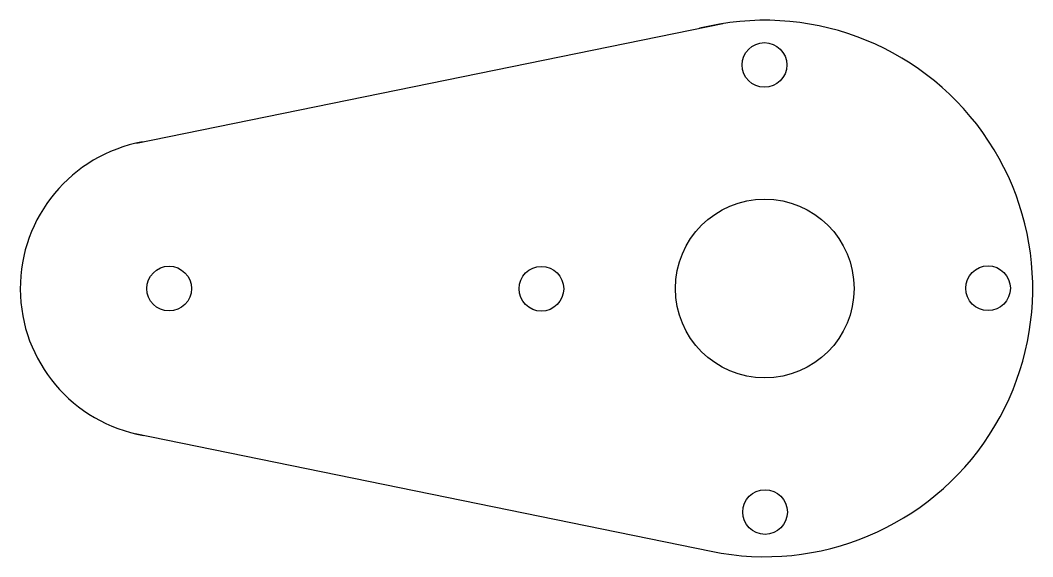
# Model space of a CAD drawing. Header units: millimetres. Extents: x 76.1 to 144, y -18 to 18.
import ezdxf

# ---------------------------------------------------------------- set-up
doc = ezdxf.new("R2010")
doc.units = ezdxf.units.MM
doc.layers.get('0').update_dxf_attribs({"linetype": 'CONTINUOUS'})

msp = doc.modelspace()

# ---------------------------------------------------------------- linework, layer by layer
for p, q in [((83.856, 9.753), (123.246, 17.78)), ((83.767, -9.74), (122.45, -17.636))]:
    msp.add_line(p, q)
for centre, radius in [((126.032, 15), 1.5), ((126.05, 0), 6), ((86.05, -0.004), 1.5), ((111.05, -0.018), 1.5), ((141.05, 0.018), 1.5), ((126.068, -15), 1.5)]:
    msp.add_circle(centre, radius)
for centre, radius, start, end in [((126.05, 0), 18, -101.53791, 104.07734), ((86.05, -0.004), 10, 100.36353, 260.12032)]:
    msp.add_arc(centre, radius, start, end)

doc.saveas('drawing.dxf')
